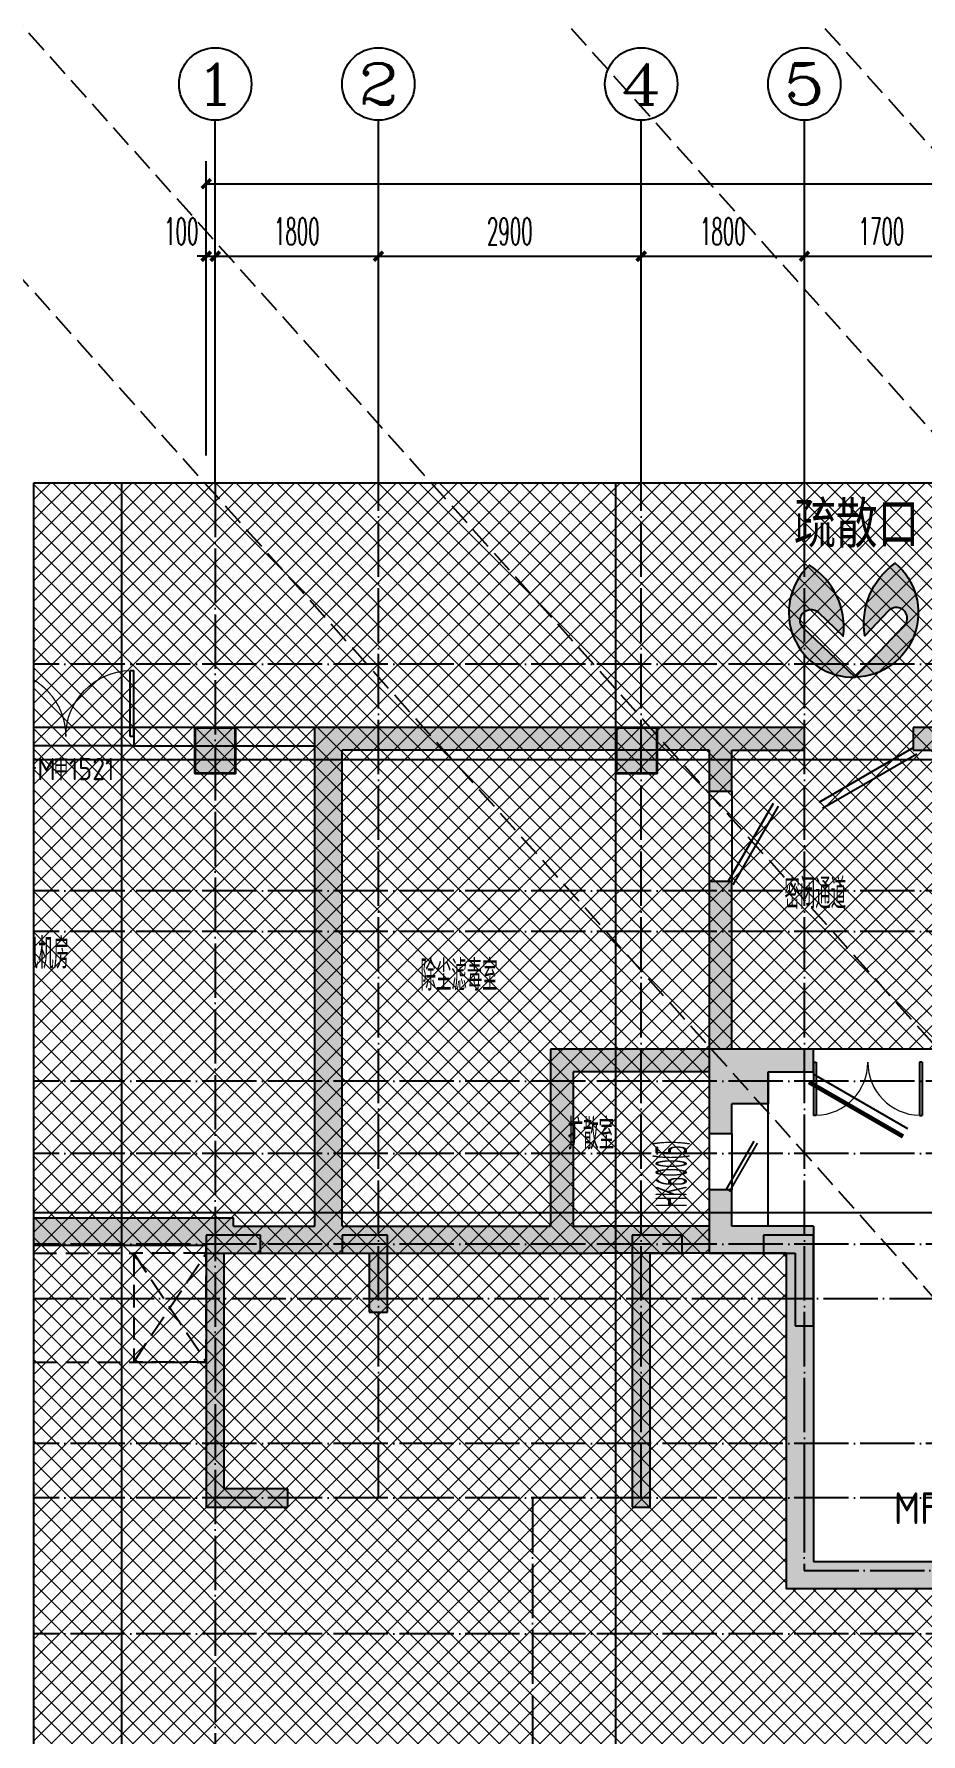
# Model space of a CAD drawing. Extents: x 27938 to 1507990, y 110129 to 923079.
# Drawn here: x 600809 to 610596, y 589820 to 608576 of the extents above; entities that cross this region are included whole.
import ezdxf
from ezdxf.enums import TextEntityAlignment as Align
from ezdxf.xclip import XClip

# ---------------------------------------------------------------- set-up
doc = ezdxf.new("R2010")
doc.units = 0
doc.header["$LTSCALE"] = 1000
doc.header["$MEASUREMENT"] = 0
doc.header["$XCLIPFRAME"] = 0
for name, pattern in [('__DASH', [0.35, 0.25, -0.1]), ('DASH', [0.35, 0.25, -0.1]), ('DOTE', [2.4200000000000004, 2, -0.2, 0.02, -0.2])]:
    doc.linetypes.add(name, pattern=pattern)
for name, color, linetype in [('0-R疏散口', 20, 'Continuous'), ('AXIS', 3, 'Continuous'), ('AXIS_TEXT', 7, 'Continuous'), ('COLUMN', 9, 'Continuous'), ('DOOR_FIRE', 4, 'Continuous'), ('DOOR_FIRE_TEXT', 7, 'Continuous'), ('DOTE', 1, 'Continuous'), ('HS-A-墙-砖', 2, 'Continuous'), ('HS-A-墙-砼', 41, 'Continuous'), ('HS-A-留孔-顶板面', 3, 'DASH'), ('HS-A-门窗洞', 4, 'Continuous'), ('PUB_HATCH', 8, 'Continuous'), ('TEXT_灭火器', 7, 'Continuous'), ('WINDOW', 4, 'Continuous'), ('WINDOW_TEXT', 7, 'Continuous'), ('建-墙-填充', 8, 'Continuous'), ('建-文字', 7, 'Continuous'), ('疏散口', 20, 'Continuous')]:
    doc.layers.add(name, color=color, linetype=linetype)
doc.layers.add('填充', color=251, linetype='Continuous', lineweight=5)
doc.layers.add('砼柱', color=2, linetype='Continuous', lineweight=35)
doc.styles.add('-宋体', font='', dxfattribs={"width": 0.8})
doc.styles.add('_TCH_AXIS', font='COMPLEX', dxfattribs={"bigfont": 'GBCBIG'})
doc.styles.add('_TCH_DIM_T3', font='SIMPLEX.shx', dxfattribs={"width": 0.4941176470588236, "bigfont": 'GBCBIG.shx'})
doc.styles.add('_TCH_WINDOW', font='SIMPLEX.shx', dxfattribs={"width": 0.7, "height": 3.5, "bigfont": 'GBCBIG.shx'})
doc.styles.add('A-STANDARD', font='SIMPLEX.shx', dxfattribs={"width": 0.7, "height": 3, "bigfont": 'GBCBIG.shx'})
doc.styles.add('COMPLEX', font='COMPLEX')
doc.styles.get("Standard").update_dxf_attribs({"font": 'gbenor.shx', "bigfont": 'gbcbig.shx'})
doc.styles.add('更窄', font='TSSDENG', dxfattribs={"width": 0.7, "bigfont": 'HZTXT'})
doc.styles.get('-宋体').set_extended_font_data('SimSun')
doc.dimstyles.new('_TCH_ARCH&&100', dxfattribs={"dimtxt": 297.5, "dimasz": 100, "dimexe": 250, "dimexo": 300, "dimgap": 126.25, "dimtad": 1, "dimdec": 0, "dimzin": 0, "dimdsep": 46, "dimtxsty": '_TCH_DIM_T3', "dimblk": 'ARCHTICK', "dimcen": 0.09, "dimclrt": 4, "dimazin": 2, "dimtfac": 1, "dimtdec": 0, "dimtix": 1, "dimtmove": 2, "dimatfit": 3, "dimfxl": 100, "dimtolj": 1, "dimtzin": 0, "dimarcsym": 0})

# ---------------------------------------------------------------- blocks, each defined once
blk = doc.blocks.new('A$C1DD019F9')
at = {"layer": '疏散口'}
h = blk.add_hatch(color=256, dxfattribs=at)
edge = h.paths.add_edge_path()
edge.add_line((1657.837590239942, 3315.723901660649), (367.3306208625436, 2025.216944172512))
edge.add_arc((562.7390984487897, 1829.808464785995), 276.3493204781321, 134.999999736071, 315.0000450135555)
edge.add_line((758.1477304548025, 1634.400139819365), (1381.488251060247, 2257.740654682275))
edge.add_arc((-487.2515846193137, 1989.868379143272), 1887.841129295078, -24.12321173134552, 8.157426411511608, ccw=False)
edge.add_arc((-487.2518275084583, 1989.868449001487), 1887.841379523462, 303.5961554791981, 335.8767893464231, ccw=False)
edge.add_arc((1657.83757689014, 1657.627985069564), 1658.095916591085, 89.99999953869542, 228.4172749558772, ccw=False)
h = blk.add_hatch(color=256, dxfattribs=at)
edge = h.paths.add_edge_path()
edge.add_line((1657.837590239942, 3315.723901660649), (2948.344559617341, 2025.216944172512))
edge.add_arc((2752.936082031095, 1829.808464785995), 276.3493204781321, -135.00004501355562, 45.000000263928996, ccw=False)
edge.add_line((2557.527450025082, 1634.400139819365), (1934.186929419636, 2257.740654682275))
edge.add_arc((3802.926765099197, 1989.868379143272), 1887.841129295078, 171.8425735884883, 204.1232117313454)
edge.add_arc((3802.927007988342, 1989.868449001489), 1887.841379523464, 204.123210653577, 236.403844520802)
edge.add_arc((1657.837603589745, 1657.627985069564), 1658.095916591085, 311.5827250441228, 450.0000004613047)
for points in [[(1657.837590239942, 3315.723901660649), (367.3306208625437, 2025.216944172512, 1.000000395120669), (758.1477304548025, 1634.400139819365), (1381.488251060247, 2257.740654682275, -0.1417897514410627), (1235.721885070204, 1218.307265423704, -0.141789732410033), (557.3581269979476, 417.3751685111782, -0.6899650482418342), (1657.837590239942, 3315.723901660649)], [(1657.837590239942, 3315.723901660649), (2948.344559617341, 2025.216944172512, -1.000000395120669), (2557.527450025082, 1634.400139819365), (1934.186929419636, 2257.740654682275, 0.1417897514410627), (2079.953295409679, 1218.307265423704, 0.141789732410033), (2758.317053481937, 417.3751685111782, 0.6899650482418342), (1657.837590239942, 3315.723901660649)]]:
    blk.add_lwpolyline(points, format="xyb", close=True, dxfattribs=at)
blk = doc.blocks.new('GFDGFSDFGD')
at = {"layer": 'PUB_HATCH'}
for points in [[(421116.6753764714, 373023.7242363702), (420516.5787026444, 373023.7248241129), (420516.5785291123, 370023.7284206367), (421416.581311702, 370023.7246210462), (421416.5812589016, 370223.7236638459), (420716.5761485242, 370223.7253745406), (420716.5784014598, 372823.7242150244), (421116.6632062897, 372823.7242219659)], [(422016.6753765836, 373023.7489891218), (422016.6753765837, 372823.7489891325), (422316.5890476424, 372823.7489891474), (422316.5890464559, 372173.7490466764), (422516.5890464559, 372173.7490466764), (422516.5890476424, 373023.7489891474)], [(425766.5889348043, 373023.7242148577), (425216.5889348043, 373023.7242148577), (425216.5889360034, 370023.7242154307), (425416.5889360034, 370023.7242154307), (425416.5889348043, 372823.7242148577), (425766.5889348043, 372823.7242148577)], [(426666.6708735914, 373023.7243817647), (426666.6709418593, 372823.7234225881), (427016.5865838418, 372823.7236273639), (427016.5865310167, 372023.7239847798), (427216.5857125074, 372023.7232685714), (427216.5862826572, 373023.7242364523)]]:
    blk.add_hatch(color=256, dxfattribs=at).paths.add_polyline_path(points)
at = {"layer": 'COLUMN', "color": 6}
for p, q in [((420516.5787026444, 373023.7248241129), (420516.5785291123, 370023.7284206367)), ((421116.6753764714, 373023.7242363702), (420516.5787026444, 373023.7248241129)), ((421116.6632062897, 372823.7242219659), (421116.6753764714, 373023.7242363702)), ((422016.6753765836, 373023.7489891218), (422016.6753765837, 372823.7489891325)), ((422516.5890476424, 373023.7489891474), (422016.6753765836, 373023.7489891218)), ((422516.5890464559, 372173.7490466764), (422516.5890476424, 373023.7489891474)), ((425766.5889348043, 373023.7242148577), (425216.5889348043, 373023.7242148577)), ((425216.5889348043, 373023.7242148577), (425216.5889360034, 370023.7242154307)), ((425766.5889348043, 372823.7242148577), (425766.5889348043, 373023.7242148577)), ((426666.6708735914, 373023.7243817647), (426666.6709418593, 372823.7234225881)), ((427216.5862826572, 373023.7242364523), (426666.6708735914, 373023.7243817647)), ((427216.5857125074, 372023.7232685714), (427216.5862826572, 373023.7242364523)), ((420716.5761485242, 370223.7253745406), (420716.5784014598, 372823.7242150244)), ((420716.5784014598, 372823.7242150244), (421116.6632062897, 372823.7242219659)), ((422016.6753765837, 372823.7489891325), (422316.5890476424, 372823.7489891474)), ((422316.5890476424, 372823.7489891474), (422316.5890464559, 372173.7490466764)), ((425416.5889360034, 370023.7242154307), (425416.5889348043, 372823.7242148577)), ((425416.5889348043, 372823.7242148577), (425766.5889348043, 372823.7242148577)), ((426666.6709418593, 372823.7234225881), (427016.5865838418, 372823.7236273639)), ((427016.5865838418, 372823.7236273639), (427016.5865310167, 372023.7239847798)), ((422316.5890464559, 372173.7490466764), (422516.5890464559, 372173.7490466764)), ((427016.5865310167, 372023.7239847798), (427216.5857125074, 372023.7232685714)), ((421416.5812589016, 370223.7236638459), (420716.5761485242, 370223.7253745406)), ((421416.581311702, 370023.7246210462), (421416.5812589016, 370223.7236638459)), ((420516.5785291123, 370023.7284206367), (421416.581311702, 370023.7246210462)), ((425216.5889360034, 370023.7242154307), (425416.5889360034, 370023.7242154307))]:
    blk.add_line(p, q, dxfattribs=at)
blk = doc.blocks.new('$DorLib2D$00000181')
at = {"color": 0}
for p, q in [((-0.5333333333375236, 0.1410683602528024), (0.3326920704467717, 0.6410683602526994)), ((-0.5000000000041709, 0.08333333333380466), (0.3660254037800215, 0.583333333333762))]:
    blk.add_line(p, q, dxfattribs=at)
blk = doc.blocks.new('$DorLib2D$00000192')
at = {"color": 0}
blk.add_line((-0.4999999999906706, 0.1249999999948415), (0.3660254037936426, 0.6249999999947988), dxfattribs=at)
at = {"color": 0, "const_width": 0.04166666666666666}
blk.add_lwpolyline([(-0.5416666666573526, 0.1971687836435301), (0.3243587371270884, 0.6971687836435052)], dxfattribs=at)
blk = doc.blocks.new('$DorLib2D$00000193')
at = {"color": 0}
blk.add_line((-0.4999999999943885, 0.0999999999983316), (0.3660254037900739, 0.5999999999983903), dxfattribs=at)
at = {"color": 0, "const_width": 0.0333333333333333}
blk.add_lwpolyline([(-0.53333333332764, 0.1577350269172744), (0.3326920704568348, 0.6577350269173916)], dxfattribs=at)
blk = doc.blocks.new('$DorLib2D$00000002')
for p, q in [((-0.5, -5.684341886080802e-17), (-0.5000000000000007, 0.4875)), ((-0.4750000000000007, 0.4875), (-0.5000000000000007, 0.4875)), ((-0.475, -2.842170943040401e-17), (-0.4750000000000007, 0.4875)), ((0.475, -2.842170943040401e-17), (0.4750000000000007, 0.4875)), ((0.4750000000000007, 0.4875), (0.5000000000000007, 0.4875)), ((0.5, -5.684341886080802e-17), (0.5000000000000007, 0.4875)), ((-0.5, -5.684341886080802e-17), (-0.475, -2.842170943040401e-17)), ((0.5, -5.684341886080802e-17), (0.475, -2.842170943040401e-17))]:
    blk.add_line(p, q)
at = {"lineweight": 13}
for centre, start, end in [((-0.4875, -4.263256414560601e-17), 0, 88.53071641864632), ((0.4875, -4.263256414560601e-17), 91.4692835813537, 180)]:
    blk.add_arc(centre, 0.4875, start, end, dxfattribs=at)
blk = doc.blocks.new('A$C74D73064')
at = {"layer": 'PUB_HATCH'}
for points in [[(106938.0446728031, 26869.25646163791), (106488.0446728031, 26869.25646163791), (106488.0446728031, 26369.25646163791), (106938.0446728031, 26369.25646163791)], [(112279.7017678057, 26706.90708895079), (112263.0351011396, 26873.57375561749), (107813.0351011246, 26873.57375562608), (108113.0351011246, 26623.57375562558), (112163.0351011388, 26623.57375561769)], [(111588.0446728031, 26869.25646163791), (111138.0446728031, 26869.25646163791), (111138.0446728031, 26369.25646163791), (111588.0446728031, 26369.25646163791)], [(112413.0351011389, 26623.57375561719), (113213.0340498471, 26623.57375561569), (113213.0340498476, 26873.57375561572), (112263.0351011396, 26873.57375561749), (112279.7017678057, 26706.90708895079)], [(115413.0342666233, 26873.57375561134), (114413.0340498476, 26873.57375561338), (114413.034049847, 26623.57375561335), (115163.0342666228, 26623.57375561185)], [(112163.0351011388, 26623.57375561769), (112163.035101137, 26173.58636296997), (112413.0351011371, 26173.58636296892), (112413.0351011389, 26623.57375561719), (112279.7017678058, 26706.90708895079)], [(112413.035101125, 23323.58563985375), (112413.0351011329, 25173.58636296892), (112163.0351011328, 25173.58636296997), (112163.035101125, 23323.58563985239), (112288.0351011195, 23111.08563985302)], [(110663.0351011164, 23073.58563985394), (110413.0351011176, 23323.58563985449), (110413.0351011079, 21373.58625446819), (110529.7017767821, 21273.58627548834), (110663.0351011079, 21373.58629951127)], [(112163.0351011147, 23073.58563985215), (112163.035101112, 22393.659839858), (112413.035101112, 22393.65983985697), (112413.0351011132, 22723.5856398538), (112288.0351011195, 23111.08563985302)], [(112413.0351011077, 21373.59111094257), (112413.0351011094, 21773.65983985649), (112163.0351011094, 21773.65983985753), (112163.0351011077, 21373.60118208271), (112279.6997536911, 21273.59648221736)], [(101363.3684344511, 21362.71183338159), (101380.0351011178, 21162.71183338156), (106613.0345717282, 21162.71183338157), (106913.034571724, 21462.71183338152), (101480.0351011176, 21462.71183338152)], [(106913.0345717241, 21373.585623863), (106613.0345717282, 21073.58556981121), (107963.0351281506, 21073.58581304469), (107963.0351101332, 21273.58581304465), (107813.0351011246, 21373.58578601872)], [(107963.0351101332, 21273.58581304465), (107963.0351281506, 21073.58581304469), (110513.0351281306, 21073.58627248556), (110529.7017767821, 21273.58627548834), (110413.0351011079, 21373.58625446819), (108113.0351011246, 21373.58584007055)], [(110529.7017767821, 21273.58627548834), (110513.0351281306, 21073.58627248556), (110963.035128133, 21073.58635356336), (110963.0350740812, 21373.58635356335), (110663.0351011079, 21373.58629951127)], [(112279.6997536911, 21273.59648221736), (112163.0351011077, 21373.60118208271), (111663.1493365105, 21373.62131976167), (111663.1372511421, 21073.6213200051), (112263.0290588579, 21073.59715362679)], [(113013.0466832334, 21073.56693949574), (113313.0513616681, 21373.55485418237), (112413.0351011077, 21373.59111094257), (112279.6997536911, 21273.59648221736), (112263.029058858, 21073.59715362679)], [(113313.0513616681, 21373.55485418237), (113013.0466832334, 21073.56693949574), (113012.9889810314, 17373.5905088525), (113312.9936596546, 17673.59050885252)]]:
    blk.add_hatch(color=256, dxfattribs=at).paths.add_polyline_path(points)
at = {"layer": '填充'}
h = blk.add_hatch(dxfattribs=at)
h.set_pattern_fill('ANSI37', color=196, scale=100, style=0)
h.set_pattern_definition([(45, (-58932.59737397294, 57522.26104246161), (-112.2532015133644, 112.2532015133644), []), (135, (-58932.59737397294, 57522.26104246161), (-112.2532015133644, -112.2532015133644), [])])
h.paths.add_polyline_path([(117713.0347873358, 26673.58880965563), (117713.027807497, 25173.58439648885), (115163.0342666196, 25173.58439648873), (115163.0342666114, 23323.58563984511), (112162.9444614897, 23323.58563984593), (112162.944461487, 21073.60118549096), (113013.0466832343, 21073.56693949201), (113012.9889810322, 17373.59050885006), (117763.0345603736, 17373.52868499467), (117763.0308565806, 16673.58704488305), (120663.0330159289, 16673.58575970726), (120663.0353051919, 18773.65327837307), (120813.0364809121, 18773.51778691052), (120813.0341917342, 20673.72125824005), (120813.0312230967, 20673.83559061296), (120813.0381693014, 26673.58549266867)], flags=16)
h.paths.add_polyline_path([(122063.1425731329, 24973.82839983073), (120813.0362014109, 24973.82984714018), (120813.0391393763, 26673.82799488824), (122063.133088876, 26673.82048592455)])
h.paths.add_polyline_path([(104713.0339338902, 29573.58962593274), (158713.0208014316, 29573.58962593274), (158713.0208014316, 10073.58962710958), (104713.0339338902, 10073.58962710958)])
at = {"layer": '建-墙-填充'}
for points in [[(107963.0351101332, 21273.58581304465), (108113.0351011246, 21373.58584007055), (108113.0351011246, 26623.57375562558), (107813.0351011246, 26873.57375562608), (107813.0351011246, 21373.58578601872)], [(112288.0351011195, 23111.08563985302), (112163.035101125, 23323.58563985239), (110413.0351011176, 23323.58563985449), (110663.0351011164, 23073.58563985394), (112163.0351011147, 23073.58563985215)], [(112813.0340498197, 22723.58563985722), (112813.0340498141, 23323.58563985722), (112413.035101125, 23323.58563985375), (112288.0351011195, 23111.08563985302), (112413.0351011132, 22723.5856398538)], [(112813.0340498143, 23073.5856398507), (113313.034049837, 23073.58563984868), (113313.0340498381, 23323.58563984864), (112813.0340498153, 23323.5856398507)], [(106613.0345717282, 21073.58556981121), (106913.0345717241, 21373.585623863), (106913.034571724, 21462.71183338152), (106613.0345717282, 21162.71183338157)], [(111663.1432938257, 21073.57312392374), (111663.1432938269, 21373.57312392374), (110963.0351011077, 21373.57312392653), (110963.0351011065, 21073.57312392653)], [(113312.9936596546, 17673.59050885252), (113012.9889810314, 17373.5905088525), (117763.0345611845, 17373.5905088525), (118063.0384658983, 17673.59050885252)]]:
    blk.add_hatch(color=256, dxfattribs=at).paths.add_polyline_path(points)
at = {"color": 3}
blk.add_lwpolyline([(104713.0339338902, 29573.58962593274), (158713.0208014316, 29573.58962593274), (158713.0208014316, 10073.58962710958), (104713.0339338902, 10073.58962710958)], close=True, dxfattribs=at)
at = {"color": 251, "true_color": 0x636466}
blk.add_lwpolyline([(115163.0342666187, 24973.8363884245), (115163.0342666114, 23323.58563984511), (112162.9444614897, 23323.58563984593), (112162.944461487, 21073.60118549096), (113013.0466832343, 21073.56693949201), (113012.9889810322, 17373.59050885006), (117763.0345603736, 17373.52868499467), (117763.0308565806, 16673.58704488305), (120663.0330159289, 16673.58575970726), (120663.0353051919, 18773.65327837307), (120813.0364809121, 18773.51778691052), (120813.0341917342, 20673.72125824005), (120813.0312230967, 20673.83559061296), (120813.0362014109, 24973.82984714024)], dxfattribs=at)
at = {"layer": 'DOOR_FIRE'}
for p, q in [((105813.0345717284, 26873.57375565131), (104313.0345717284, 26873.57375565747)), ((105813.0345717276, 26673.57375565131), (104313.0345717276, 26673.57375565747))]:
    blk.add_line(p, q, dxfattribs=at)
at = {"layer": 'DOTE', "color": 5}
for p, q in [((105680.0351011312, 54519.2564616513), (105680.0351011312, 3986.254199284827)), ((111130.0351011313, 54519.2564616513), (111130.0351011313, 3986.254199284944)), ((186069.1586907372, 26519.29986870708), (-82096.49317365023, 26519.29986870696)), ((186069.1586907371, 21519.29986870696), (-82096.49317365023, 21519.29986870696))]:
    blk.add_line(p, q, dxfattribs=at)
at = {"layer": 'DOTE', "linetype": 'DOTE', "ltscale": 0.3}
for p, q in [((113212.6530663191, 18373.86251989345), (113212.6530686511, 17573.86259508086)), ((113212.6530663504, 17573.86259508086), (117962.4588172955, 17573.86260892695))]:
    blk.add_line(p, q, dxfattribs=at)
at = {"layer": 'HS-A-墙-砖'}
for p, q in [((107813.0351011205, 26873.5737556431), (105813.0345717283, 26873.57375565131)), ((105813.0345717283, 26873.57375565131), (105813.0345717275, 26673.57375565132)), ((107813.0351011197, 26673.5737556431), (107813.0351011205, 26873.5737556431)), ((105813.0345717275, 26673.57375565132), (107813.0351011197, 26673.5737556431))]:
    blk.add_line(p, q, dxfattribs=at)
at = {"layer": 'HS-A-墙-砼'}
for p, q in [((107813.0351011246, 21373.58578601872), (107813.0351011246, 26873.57375562608)), ((112263.0351011396, 26873.57375561749), (107813.0351011246, 26873.57375562608)), ((113213.0340498476, 26873.57375561572), (112263.0351011396, 26873.57375561749)), ((113213.0340498471, 26623.57375561569), (113213.0340498476, 26873.57375561572)), ((115413.0342666233, 26873.57375561134), (114413.0340498476, 26873.57375561338)), ((114413.0340498476, 26873.57375561338), (114413.034049847, 26623.57375561335)), ((108113.0351011246, 21373.58584007055), (108113.0351011246, 26623.57375562558)), ((112163.0351011388, 26623.57375561769), (108113.0351011246, 26623.57375562558)), ((112163.0351011388, 26623.57375561769), (112163.035101137, 26173.58636296997)), ((112413.0351011389, 26623.57375561719), (113213.0340498471, 26623.57375561569)), ((112413.0351011371, 26173.58636296892), (112413.0351011389, 26623.57375561719)), ((114413.034049847, 26623.57375561335), (115163.0342666228, 26623.57375561185)), ((112163.035101137, 26173.58636296997), (112413.0351011371, 26173.58636296892)), ((112413.0351011329, 25173.58636296892), (112163.0351011328, 25173.58636296997)), ((112163.0351011328, 25173.58636296997), (112163.035101125, 23323.58563985239)), ((112413.035101125, 23323.58563985375), (112413.0351011329, 25173.58636296892)), ((110413.0351011176, 23323.58563985449), (110413.0351011079, 21373.58625446819)), ((112163.035101125, 23323.58563985239), (110413.0351011176, 23323.58563985449)), ((112813.0340498141, 23323.58563985722), (112413.035101125, 23323.58563985375)), ((113313.0340498381, 23323.58563984864), (112813.0340498153, 23323.5856398507)), ((113313.034049837, 23073.58563984868), (113313.0340498381, 23323.58563984864)), ((110663.0351011164, 23073.58563985394), (110663.0351011079, 21373.58629951127)), ((112163.0351011147, 23073.58563985215), (110663.0351011164, 23073.58563985394)), ((112163.0351011147, 23073.58563985215), (112163.035101112, 22393.659839858)), ((112813.0340498143, 23073.5856398507), (113313.034049837, 23073.58563984868)), ((112813.0340498143, 23073.5856398507), (112813.0340498197, 22723.58563985722)), ((112813.0340498197, 22723.58563985722), (112413.0351011132, 22723.5856398538)), ((112413.035101112, 22393.65983985697), (112413.0351011132, 22723.5856398538)), ((112163.035101112, 22393.659839858), (112413.035101112, 22393.65983985697)), ((112413.0351011094, 21773.65983985649), (112163.0351011094, 21773.65983985753)), ((112163.0351011094, 21773.65983985753), (112163.0351011077, 21373.60118208271)), ((112413.0351011077, 21373.59111094257), (112413.0351011094, 21773.65983985649)), ((101480.0351011176, 21462.71183338152), (106913.034571724, 21462.71183338152)), ((106913.0345717241, 21373.585623863), (106913.034571724, 21462.71183338152)), ((106913.0345717241, 21373.585623863), (107813.0351011246, 21373.58578601872)), ((108113.0351011246, 21373.58584007055), (110413.0351011079, 21373.58625446819)), ((110663.0351011079, 21373.58629951127), (110963.0350740812, 21373.58635356335)), ((111663.1432938269, 21373.57312392374), (110963.0351011077, 21373.57312392653)), ((112163.0351011077, 21373.60118208271), (111663.1493365105, 21373.62131976167)), ((113313.0513616681, 21373.55485418237), (112413.0351011077, 21373.59111094257)), ((113313.0513616681, 21373.55485418237), (113312.9936596546, 17673.59050885252)), ((101380.0351011178, 21162.71183338156), (106613.0345717282, 21162.71183338157)), ((106613.0345717282, 21073.58556981121), (106613.0345717282, 21162.71183338157)), ((106613.0345717282, 21073.58556981121), (107963.0351281506, 21073.58581304469)), ((107963.0351281506, 21073.58581304469), (110513.0351281306, 21073.58627248556)), ((110513.0351281306, 21073.58627248556), (110963.035128133, 21073.58635356336)), ((111663.1432938257, 21073.57312392374), (110963.0351011065, 21073.57312392653)), ((111663.1372511421, 21073.6213200051), (111663.1432938257, 21073.57312392374)), ((112263.0290588579, 21073.59715362679), (111663.1372511421, 21073.6213200051)), ((113013.0466832334, 21073.56693949574), (112263.029058858, 21073.59715362679)), ((113013.0466832334, 21073.56693949574), (113012.9889810314, 17373.5905088525)), ((113312.9936596546, 17673.59050885252), (118063.0384658983, 17673.59050885252)), ((113012.9889810314, 17373.5905088525), (117763.0345611845, 17373.5905088525))]:
    blk.add_line(p, q, dxfattribs=at)
at = {"layer": 'HS-A-留孔-顶板面'}
for points in [[(100430.0351011199, 21462.71183339739), (100430.0351011199, 19873.58570979757), (105813.0339094253, 19873.58570979757)], [(101230.0351011199, 21462.71183339739), (101230.0351011199, 21073.58570979757), (105813.0339094253, 21073.58570979757)], [(105813.0339094253, 21073.58570979757), (105813.0339094253, 19873.58570979757), (106613.0339094253, 19873.58570979757), (106613.0339094253, 21073.58570979757), (105813.0339094253, 21073.58570979757), (106613.0339094253, 19873.58570979757), (105813.0339094253, 19873.58570979757), (106613.0339094253, 21073.58570979757)]]:
    blk.add_lwpolyline(points, dxfattribs=at)
at = {"layer": 'HS-A-门窗洞'}
for p, q in [((112163.0351011119, 22393.65983985777), (112163.0351011094, 21773.65983985777)), ((112413.0351011119, 22393.65983985674), (112413.0351011094, 21773.65983985674))]:
    blk.add_line(p, q, dxfattribs=at)
at = {"layer": 'PUB_HATCH'}
for points in [[(106938.0446728031, 26869.25646163791), (106488.0446728031, 26869.25646163791), (106488.0446728031, 26369.25646163791), (106938.0446728031, 26369.25646163791)], [(111588.0446728031, 26869.25646163791), (111138.0446728031, 26869.25646163791), (111138.0446728031, 26369.25646163791), (111588.0446728031, 26369.25646163791)]]:
    blk.add_lwpolyline(points, close=True, dxfattribs=at)
at = {"layer": 'WINDOW'}
for p, q in [((112163.0351011369, 26173.58636297), (112163.0351011327, 25173.58636297)), ((112413.0351011369, 26173.58636296895), (112413.0351011327, 25173.58636296895)), ((112812.9477454291, 21373.64992184553), (112812.9940717818, 23073.58563984302))]:
    blk.add_line(p, q, dxfattribs=at)
at = {"layer": '填充', "color": 196}
blk.add_lwpolyline([(115163.0342666187, 24973.8363884245), (115163.0342666114, 23323.58563984511), (112162.9444614897, 23323.58563984593), (112162.944461487, 21073.60118549096), (113013.0466832343, 21073.56693949201), (113012.9889810322, 17373.59050885006), (117763.0345603736, 17373.52868499467), (117763.0308565806, 16673.58704488305), (120663.0330159289, 16673.58575970726), (120663.0353051919, 18773.65327837307), (120813.0364809121, 18773.51778691052), (120813.0341917342, 20673.72125824005), (120813.0312230967, 20673.83559061296), (120813.0362014109, 24973.82984714024)], dxfattribs=at)
at = {"layer": '砼柱', "lineweight": 35}
for points in [[(106938.0446728031, 26869.25646163791), (106488.0446728031, 26869.25646163791), (106488.0446728031, 26369.25646163791), (106938.0446728031, 26369.25646163791)], [(111588.0446728031, 26869.25646163791), (111138.0446728031, 26869.25646163791), (111138.0446728031, 26369.25646163791), (111588.0446728031, 26369.25646163791)]]:
    blk.add_lwpolyline(points, close=True, dxfattribs=at)
blk.add_blockref('GFDGFSDFGD', (-313903.5447653758, -351750.1352055786))
at = {"layer": '0-R疏散口', "xscale": -0.4305656706515025, "yscale": 0.4305656706515025, "zscale": 0.4305656706515025, "rotation": 181.4259203059818}
blk.add_blockref('A$C1DD019F9', (113024.1623974968, 28837.96025911218), dxfattribs=at)
at = {"layer": 'DOOR_FIRE', "xscale": 1500, "yscale": -1500, "zscale": 200, "rotation": 179.9999999997646}
blk.add_blockref('$DorLib2D$00000002', (105063.034571728, 26773.57375565439), dxfattribs=at)
at = {"layer": 'HS-A-门窗洞'}
ref = blk.add_blockref('$DorLib2D$00000193', (112288.0351011106, 22083.65983985725), dxfattribs=dict(at, xscale=-620, yscale=620, zscale=250, rotation=269.9999999997632))
ref.add_attrib('A', 'HK600(5)', (111918.1924437659, 21579.65983985897), dxfattribs={"layer": 'WINDOW_TEXT', "ltscale": 0.5, "height": 350, "rotation": 89.9999999997632, "style": '更窄', "width": 0.42})
at = {"layer": 'WINDOW'}
ref = blk.add_blockref('$DorLib2D$00000181', (113813.0340498474, 26748.57375561448), dxfattribs=dict(at, xscale=1200, yscale=1200, zscale=1200, rotation=179.9999999998888))
ref.add_attrib('A', 'HHM1220', (113803.374049848, 27063.09875561448), dxfattribs={"layer": 'WINDOW_TEXT', "ltscale": 0.5, "height": 5.95, "rotation": 359.9999999998888, "style": '_TCH_WINDOW', "width": 0.4941176470588236})
ref = blk.add_blockref('$DorLib2D$00000181', (112288.0351011348, 25673.58636296947), dxfattribs=dict(at, xscale=-1000, yscale=1000, zscale=-1000, rotation=269.9999999997599))
ref.add_attrib('A', 'HM1020', (111746.6929757022, 25661.91739971697), dxfattribs={"layer": 'WINDOW_TEXT', "ltscale": 0.5, "height": 7, "rotation": 89.99999999975992})
ref = blk.add_blockref('$DorLib2D$00000192', (113913.0340498379, 23198.58563984609), dxfattribs=dict(at, xscale=-1200, yscale=1200, zscale=-1200, rotation=179.9999999997599))
ref.add_attrib('A', 'HHFM1220(6)', (113892.6185314676, 23591.82990669607), dxfattribs={"layer": 'WINDOW_TEXT', "ltscale": 0.5, "height": 7, "rotation": 359.99999999976})
at = {"layer": 'WINDOW', "xscale": -1200, "yscale": -1200, "zscale": -1200, "rotation": 9.09507518911444e-12}
blk.add_blockref('$DorLib2D$00000002', (113913.034049828, 23180.23833662923), dxfattribs=at)
at = {"layer": '0-R疏散口', "style": '-宋体', "width": 0.75}
blk.add_text('疏散口', height=450, dxfattribs=at).set_placement((113100.2447193356, 28906.83023391583))
at = {"layer": 'DOOR_FIRE_TEXT'}
for s, height, p in [('FM', 245, (104599.3156000961, 26292.66151882026)), ('甲', 236.3120567375886, (104925.9822667628, 26292.66151881891)), ('1521', 245, (105098.0035433586, 26292.66151881821))]:
    blk.add_text(s, height=height, rotation=359.9999999997647, dxfattribs=at).set_placement(p)
at = {"layer": 'WINDOW_TEXT'}
for s, height, p in [('FM', 7, (113988.3752397855, 23901.46060299082)), ('甲', 6.75177304964539, (113997.7085731188, 23901.46060299082)), ('1220', 7, (114002.6234667358, 23901.46060299082))]:
    blk.add_text(s, height=height, dxfattribs=at).set_placement(p)
at = {"layer": '建-文字', "style": 'A-STANDARD', "width": 0.7}
for s, p in [('密闭通道', (112993.0407147462, 24872.51628521911)), ('战时进风机房', (104077.786826061, 24213.58899784915)), ('除尘滤毒室', (108977.2899593971, 23970.51615817216))]:
    blk.add_text(s, height=337.5886524822695, dxfattribs=at).set_placement(p)
blk.add_text('扩散室', height=337.5886524822695, rotation=359.9953837295086, dxfattribs=at).set_placement((110602.8656429889, 22219.61191918922, 3.83350939459056e-05))
blk = doc.blocks.new('HFHFTHFD')
at = {"layer": 'DOTE', "color": 0, "linetype": 'DOTE', "ltscale": 0.3}
for p, q in [((420616.5787028493, 612948.8100463543), (420616.5787028495, 593448.8100475312)), ((422416.5787019647, 601748.8100391305), (422416.5787019647, 612948.8100463543)), ((425316.5787020741, 601748.8100473222), (425316.5787020741, 612948.8100463543)), ((427116.5787021646, 601748.8100473222), (427116.5787027501, 612948.8100463543)), ((472616.5787020951, 610948.8100463543), (418616.5787028495, 610948.8100463543)), ((472616.5787020951, 608448.8100463543), (418616.5787028495, 608448.8100463543)), ((472616.5787020951, 607998.8100463543), (418616.5787028495, 607998.8100463543)), ((472616.5787020951, 606348.8100465569), (418616.5787028495, 606348.8100465569)), ((472616.5787020951, 605548.8100406288), (418616.5787028495, 605548.8100406289)), ((472616.5787020951, 604548.8100471114), (418616.5787028495, 604548.8100471116)), ((418616.5787028495, 603949.0803176122), (472616.5787020951, 603949.0802720234)), ((472616.5787020951, 602348.8100463724), (418616.5787028495, 602348.8100463726)), ((472616.5787020951, 601748.8100473221), (418616.5787028495, 601748.8100473222)), ((424116.5787026776, 601748.8100392178), (424116.5787026776, 593448.8100475312)), ((472616.5787020951, 600248.810045596), (418616.5787028495, 600248.8100466327))]:
    blk.add_line(p, q, dxfattribs=at)
blk = doc.blocks.new('_ArchTick')
at = {"color": 0, "linetype": 'ByBlock', "const_width": 0.4}
blk.add_lwpolyline([(-0.5, -0.5), (0.5, 0.5)], dxfattribs=at)
blk = doc.blocks.new('*D361')
at = {"layer": 'AXIS', "color": 0, "lineweight": -2}
for p, q in [((602709.3968911532, 603923.7467501861), (602709.3968911532, 606373.7467501861)), ((602809.3968911561, 603923.7467501861), (602809.3968911561, 606373.7467501861)), ((602709.3968911532, 606123.7467501861), (602609.3968911532, 606123.7467501861)), ((602709.3968911532, 606123.7467501861), (602809.3968911561, 606123.7467501861)), ((602809.3968911561, 606123.7467501861), (602909.3968911561, 606123.7467501861))]:
    blk.add_line(p, q, dxfattribs=at)
at = {"layer": 'Defpoints', "color": 0}
for p in [(602809.3968911561, 606123.7467501861), (602709.3968911532, 603623.7467501861), (602809.3968911561, 603623.7467501861)]:
    blk.add_point(p, dxfattribs=at)
at = {"layer": 'AXIS', "color": 0, "lineweight": -2, "xscale": 100, "yscale": 100, "zscale": 100}
blk.add_blockref('_ArchTick', (602709.3968911532, 606123.7467501861), dxfattribs=at)
at = {"layer": 'AXIS', "color": 0, "lineweight": -2, "xscale": 100, "yscale": 100, "zscale": 100, "rotation": 180}
blk.add_blockref('_ArchTick', (602809.3968911561, 606123.7467501861), dxfattribs=at)
at = {"layer": 'AXIS', "color": 4, "insert": (602434.3968911532, 606398.7467501861), "char_height": 297.5, "attachment_point": 5, "style": '_TCH_DIM_T3'}
blk.add_mtext('\\A1;100', dxfattribs=at)
blk = doc.blocks.new('*D362')
at = {"layer": 'AXIS', "color": 0, "lineweight": -2}
for p, q in [((602809.3968911561, 603923.7467501861), (602809.3968911561, 606373.7467501861)), ((604609.3968911563, 603923.7467501861), (604609.3968911563, 606373.7467501861)), ((602809.3968911561, 606123.7467501861), (604609.3968911563, 606123.7467501861))]:
    blk.add_line(p, q, dxfattribs=at)
at = {"layer": 'Defpoints', "color": 0}
for p in [(604609.3968911563, 606123.7467501861), (602809.3968911561, 603623.7467501861), (604609.3968911563, 603623.7467501861)]:
    blk.add_point(p, dxfattribs=at)
at = {"layer": 'AXIS', "color": 0, "lineweight": -2, "xscale": 100, "yscale": 100, "zscale": 100, "rotation": 180}
blk.add_blockref('_ArchTick', (602809.3968911561, 606123.7467501861), dxfattribs=at)
at = {"layer": 'AXIS', "color": 0, "lineweight": -2, "xscale": 100, "yscale": 100, "zscale": 100}
blk.add_blockref('_ArchTick', (604609.3968911563, 606123.7467501861), dxfattribs=at)
at = {"layer": 'AXIS', "color": 4, "insert": (603709.3968911562, 606398.7467501861), "char_height": 297.5, "attachment_point": 5, "style": '_TCH_DIM_T3'}
blk.add_mtext('\\A1;1800', dxfattribs=at)
blk = doc.blocks.new('*D363')
at = {"layer": 'AXIS', "color": 0, "lineweight": -2}
for p, q in [((604609.3968911563, 603923.7467501861), (604609.3968911563, 606373.7467501861)), ((607509.3968903809, 603923.7467501861), (607509.3968903809, 606373.7467501861)), ((604609.3968911563, 606123.7467501861), (607509.3968903809, 606123.7467501861))]:
    blk.add_line(p, q, dxfattribs=at)
at = {"layer": 'Defpoints', "color": 0}
for p in [(607509.3968903809, 606123.7467501861), (604609.3968911563, 603623.7467501861), (607509.3968903809, 603623.7467501861)]:
    blk.add_point(p, dxfattribs=at)
at = {"layer": 'AXIS', "color": 0, "lineweight": -2, "xscale": 100, "yscale": 100, "zscale": 100, "rotation": 180}
blk.add_blockref('_ArchTick', (604609.3968911563, 606123.7467501861), dxfattribs=at)
at = {"layer": 'AXIS', "color": 0, "lineweight": -2, "xscale": 100, "yscale": 100, "zscale": 100}
blk.add_blockref('_ArchTick', (607509.3968903809, 606123.7467501861), dxfattribs=at)
at = {"layer": 'AXIS', "color": 4, "insert": (606059.3968907685, 606398.7467501861), "char_height": 297.5, "attachment_point": 5, "style": '_TCH_DIM_T3'}
blk.add_mtext('\\A1;2900', dxfattribs=at)
blk = doc.blocks.new('*D364')
at = {"layer": 'AXIS', "color": 0, "lineweight": -2}
for p, q in [((607509.3968903809, 603923.7467501861), (607509.3968903809, 606373.7467501861)), ((609309.3968910569, 603923.7467501861), (609309.3968910569, 606373.7467501861)), ((607509.3968903809, 606123.7467501861), (609309.3968910569, 606123.7467501861))]:
    blk.add_line(p, q, dxfattribs=at)
at = {"layer": 'Defpoints', "color": 0}
for p in [(609309.3968910569, 606123.7467501861), (607509.3968903809, 603623.7467501861), (609309.3968910569, 603623.7467501861)]:
    blk.add_point(p, dxfattribs=at)
at = {"layer": 'AXIS', "color": 0, "lineweight": -2, "xscale": 100, "yscale": 100, "zscale": 100, "rotation": 180}
blk.add_blockref('_ArchTick', (607509.3968903809, 606123.7467501861), dxfattribs=at)
at = {"layer": 'AXIS', "color": 0, "lineweight": -2, "xscale": 100, "yscale": 100, "zscale": 100}
blk.add_blockref('_ArchTick', (609309.3968910569, 606123.7467501861), dxfattribs=at)
at = {"layer": 'AXIS', "color": 4, "insert": (608409.396890719, 606398.7467501861), "char_height": 297.5, "attachment_point": 5, "style": '_TCH_DIM_T3'}
blk.add_mtext('\\A1;1800', dxfattribs=at)
blk = doc.blocks.new('*D365')
at = {"layer": 'AXIS', "color": 0, "lineweight": -2}
for p, q in [((609309.3968910569, 603923.7467501861), (609309.3968910569, 606373.7467501861)), ((611009.3968899196, 603923.7467501861), (611009.3968899196, 606373.7467501861)), ((609309.3968910569, 606123.7467501861), (611009.3968899196, 606123.7467501861))]:
    blk.add_line(p, q, dxfattribs=at)
at = {"layer": 'Defpoints', "color": 0}
for p in [(611009.3968899196, 606123.7467501861), (609309.3968910569, 603623.7467501861), (611009.3968899196, 603623.7467501861)]:
    blk.add_point(p, dxfattribs=at)
at = {"layer": 'AXIS', "color": 0, "lineweight": -2, "xscale": 100, "yscale": 100, "zscale": 100, "rotation": 180}
blk.add_blockref('_ArchTick', (609309.3968910569, 606123.7467501861), dxfattribs=at)
at = {"layer": 'AXIS', "color": 0, "lineweight": -2, "xscale": 100, "yscale": 100, "zscale": 100}
blk.add_blockref('_ArchTick', (611009.3968899196, 606123.7467501861), dxfattribs=at)
at = {"layer": 'AXIS', "color": 4, "insert": (610159.3968904882, 606398.7467501861), "char_height": 297.5, "attachment_point": 5, "style": '_TCH_DIM_T3'}
blk.add_mtext('\\A1;1700', dxfattribs=at)
blk = doc.blocks.new('*D373')
at = {"layer": 'AXIS', "color": 0, "lineweight": -2}
for p, q in [((602709.3968911532, 603923.7467489267), (602709.3968911532, 607173.7467501863)), ((652909.3968904568, 603923.7467489267), (652909.3968904568, 607173.7467501863)), ((602709.3968911532, 606923.7467501863), (652909.3968904568, 606923.7467501863))]:
    blk.add_line(p, q, dxfattribs=at)
at = {"layer": 'Defpoints', "color": 0}
for p in [(652909.3968904568, 606923.7467501863), (602709.3968911532, 603623.7467489267), (652909.3968904568, 603623.7467489267)]:
    blk.add_point(p, dxfattribs=at)
at = {"layer": 'AXIS', "color": 0, "lineweight": -2, "xscale": 100, "yscale": 100, "zscale": 100, "rotation": 180}
blk.add_blockref('_ArchTick', (602709.3968911532, 606923.7467501863), dxfattribs=at)
at = {"layer": 'AXIS', "color": 0, "lineweight": -2, "xscale": 100, "yscale": 100, "zscale": 100}
blk.add_blockref('_ArchTick', (652909.3968904568, 606923.7467501863), dxfattribs=at)
at = {"layer": 'AXIS', "color": 4, "insert": (627809.396890805, 607198.7467501863), "char_height": 297.5, "attachment_point": 5, "style": '_TCH_DIM_T3'}
blk.add_mtext('\\A1;50200', dxfattribs=at)
blk = doc.blocks.new('_AXISO')
blk.add_circle((0, 0), 0.5)
at = {"layer": 'AXIS_TEXT', "style": 'COMPLEX', "width": 1.041666666666667}
blk.add_attdef('A', text='', height=0.56, dxfattribs=at).set_placement((-0.25, -0.28), (0.25, -0.28), align=Align.FIT)

msp = doc.modelspace()

# ---------------------------------------------------------------- linework, layer by layer
at = {"color": 8, "linetype": '__DASH'}
for p, q in [((613909.2019420171, 600623.7465038114), (596586.5712585592, 619977.7819975201)), ((616709.2019408941, 600623.7465038112), (599386.5712574362, 619977.7819975201)), ((614059.2026366496, 590923.7467640039), (596736.5719531917, 610277.7822577126)), ((616559.3983029253, 590923.7467640039), (599236.7676194673, 610277.7822577126))]:
    msp.add_line(p, q, dxfattribs=at)
at = {"layer": 'AXIS', "color": 8}
for p, q in [((602809.3968911562, 603623.7467501861), (602809.3968911562, 607623.7467501861)), ((604609.3968911564, 603623.7467501861), (604609.3968911564, 607623.7467501861)), ((607509.396890381, 603623.7467501861), (607509.396890381, 607623.7467501861)), ((609309.396891057, 603623.7467501933), (609309.396891057, 607623.7467501933))]:
    msp.add_line(p, q, dxfattribs=at)

# ---------------------------------------------------------------- block references
at = {"color": 8}
ref = msp.add_blockref('A$C74D73064', (496096.3629572885, 574050.1571242533), dxfattribs=at)
XClip(ref).set_block_clipping_path([(104713.0339338902, 10073.589627109584), (158713.0208014316, 29573.5896259328)])
at = {"color": 169}
msp.add_blockref('HFHFTHFD', (182192.8181883293, -9325.063296168228), dxfattribs=at)
at = {"color": 8}
msp.add_blockref('GFDGFSDFGD', (182192.8181919127, 222300.0219186748), dxfattribs=at)
at = {"layer": 'AXIS', "color": 8}
ref = msp.add_blockref('_AXISO', (602809.3968911562, 608023.7467501861), dxfattribs=dict(at, xscale=800, yscale=800, zscale=800))
ref.add_attrib('A', '1', dxfattribs={"layer": 'AXIS_TEXT', "color": 8, "ltscale": 0.5, "height": 452.5483399593904, "style": '_TCH_AXIS', "width": 2.333333333333727}).set_placement((602583.1227211765, 607797.4725802063), (603035.671061136, 607797.4725802063), align=Align.FIT)
ref = msp.add_blockref('_AXISO', (604609.3968911564, 608023.7467501861), dxfattribs=dict(at, xscale=800, yscale=800, zscale=800))
ref.add_attrib('A', '2', dxfattribs={"layer": 'AXIS_TEXT', "color": 8, "ltscale": 0.5, "height": 452.5483399593904, "style": '_TCH_AXIS', "width": 1.500000000000253}).set_placement((604383.1227211767, 607797.4725802063), (604835.6710611362, 607797.4725802063), align=Align.FIT)
ref = msp.add_blockref('_AXISO', (607509.396890381, 608023.7467501861), dxfattribs=dict(at, xscale=800, yscale=800, zscale=800))
ref.add_attrib('A', '4', dxfattribs={"layer": 'AXIS_TEXT', "color": 8, "ltscale": 0.5, "height": 452.5483399593904, "style": '_TCH_AXIS', "width": 1.312500000000222}).set_placement((607283.1227204013, 607797.4725802063), (607735.6710603607, 607797.4725802063), align=Align.FIT)
ref = msp.add_blockref('_AXISO', (609309.396891057, 608023.7467501933), dxfattribs=dict(at, xscale=800, yscale=800, zscale=800))
ref.add_attrib('A', '5', dxfattribs={"layer": 'AXIS_TEXT', "color": 8, "ltscale": 0.5, "height": 452.5483399593904, "style": '_TCH_AXIS', "width": 1.500000000000253}).set_placement((609083.1227210773, 607797.4725802136), (609535.6710610368, 607797.4725802136), align=Align.FIT)

# ---------------------------------------------------------------- texts
at = {"layer": 'TEXT_灭火器'}
msp.add_text('MF/ABC4', height=350, dxfattribs=at).set_placement((610297.1896666667, 592136.0872779923))

# ---------------------------------------------------------------- dimensions: what is measured, and where the dimension line sits
at = {"layer": 'AXIS', "color": 8}
for p1, p2, distance, picture, middle in [((602709.3968911532, 603623.7467489267), (652909.3968904568, 603623.7467489267), 3300.000001259614, '*D373', (627809.396890805, 607198.7467501863)), ((602809.3968911561, 603623.7467501861), (604609.3968911563, 603623.7467501861), 2500, '*D362', (603709.3968911562, 606398.7467501861)), ((604609.3968911563, 603623.7467501861), (607509.3968903809, 603623.7467501861), 2500, '*D363', (606059.3968907685, 606398.7467501861)), ((607509.3968903809, 603623.7467501861), (609309.3968910569, 603623.7467501861), 2500.0000000000005, '*D364', (608409.396890719, 606398.7467501861)), ((609309.3968910569, 603623.7467501861), (611009.3968899196, 603623.7467501861), 2500.0000000000005, '*D365', (610159.3968904882, 606398.7467501861))]:
    dim = msp.add_aligned_dim(p1=p1, p2=p2, distance=distance, dimstyle='_TCH_ARCH&&100', dxfattribs=at)
    dim.commit()
    dim.dimension.update_dxf_attribs({"geometry": picture, "text_midpoint": middle})
dim = msp.add_linear_dim(base=(602809.3968911561, 606123.7467501861), p1=(602709.3968911532, 603623.7467501861), p2=(602809.3968911561, 603623.7467501861), angle=0, dimstyle='_TCH_ARCH&&100', dxfattribs=at)
dim.commit()
dim.dimension.update_dxf_attribs({"geometry": '*D361', "text_midpoint": (602434.3968911532, 606398.7467501861), "dimtype": 129})

doc.saveas('drawing.dxf')
